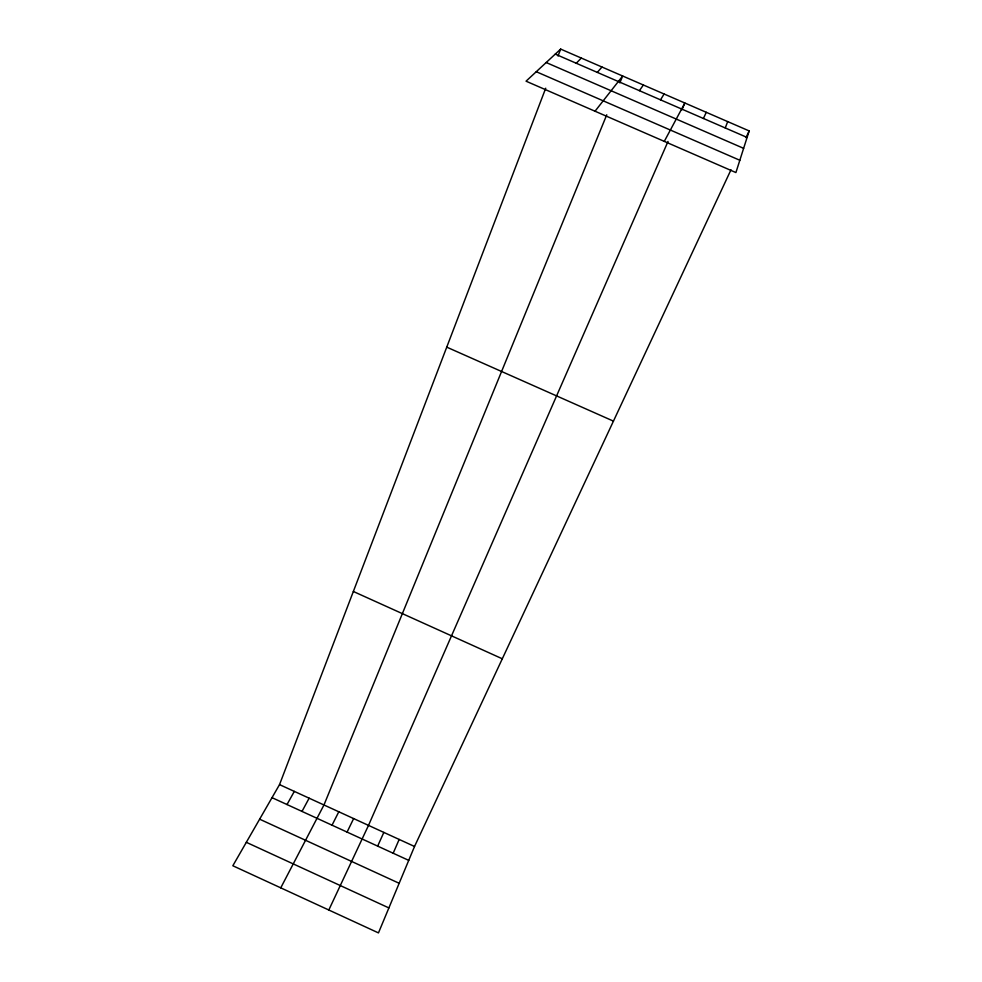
<?xml version="1.0" encoding="UTF-8"?>
<svg xmlns="http://www.w3.org/2000/svg" width="982" height="982" viewBox="0 0 982 982"><rect width="100%" height="100%" fill="white"/><g stroke="black" fill="none" stroke-linecap="round" stroke-linejoin="round"><path stroke-width="1.47" d="M749.168 130.925L735.911 172.562L526.045 81.187L560.673 49.1L749.168 130.925L746.013 137.664M730.989 169.788L414.527 846.472L378.463 932.9L232.832 865.756L279.526 784.618L545.722 88.208M558.022 56.023L560.673 49.1M725.244 127.955L727.699 121.608M606.766 114.784L323.962 804.982L280.754 887.851M619.851 82.869L622.662 76.007L595.031 111.224M393.181 853.235L399.171 839.438M668.018 141.445L368.508 825.383L328.81 910.007M681.876 109.812L684.859 103.012L664.286 141.383M377.653 846.103L383.839 832.417M703.431 118.478L706.267 112.304M347.076 832.085L353.643 818.583M332.039 825.187L338.802 811.77M302.002 811.414L309.134 798.182M287.002 804.54L294.318 791.394M660.505 99.845L664.102 94.002M639.405 90.675L643.37 84.992M597.277 72.386L601.978 67.034M576.25 63.253L581.307 58.061M555.247 54.12L747.093 137.443M546.188 62.529L743.62 148.343M536.27 71.711L739.827 160.262M446.749 347.149L613.443 421.131M353.348 591.483L502.305 658.787M279.526 784.618L414.527 846.472M272.014 797.666L408.733 860.367M259.629 819.184L399.171 883.284M246.322 842.311L388.884 907.92"/></g></svg>
